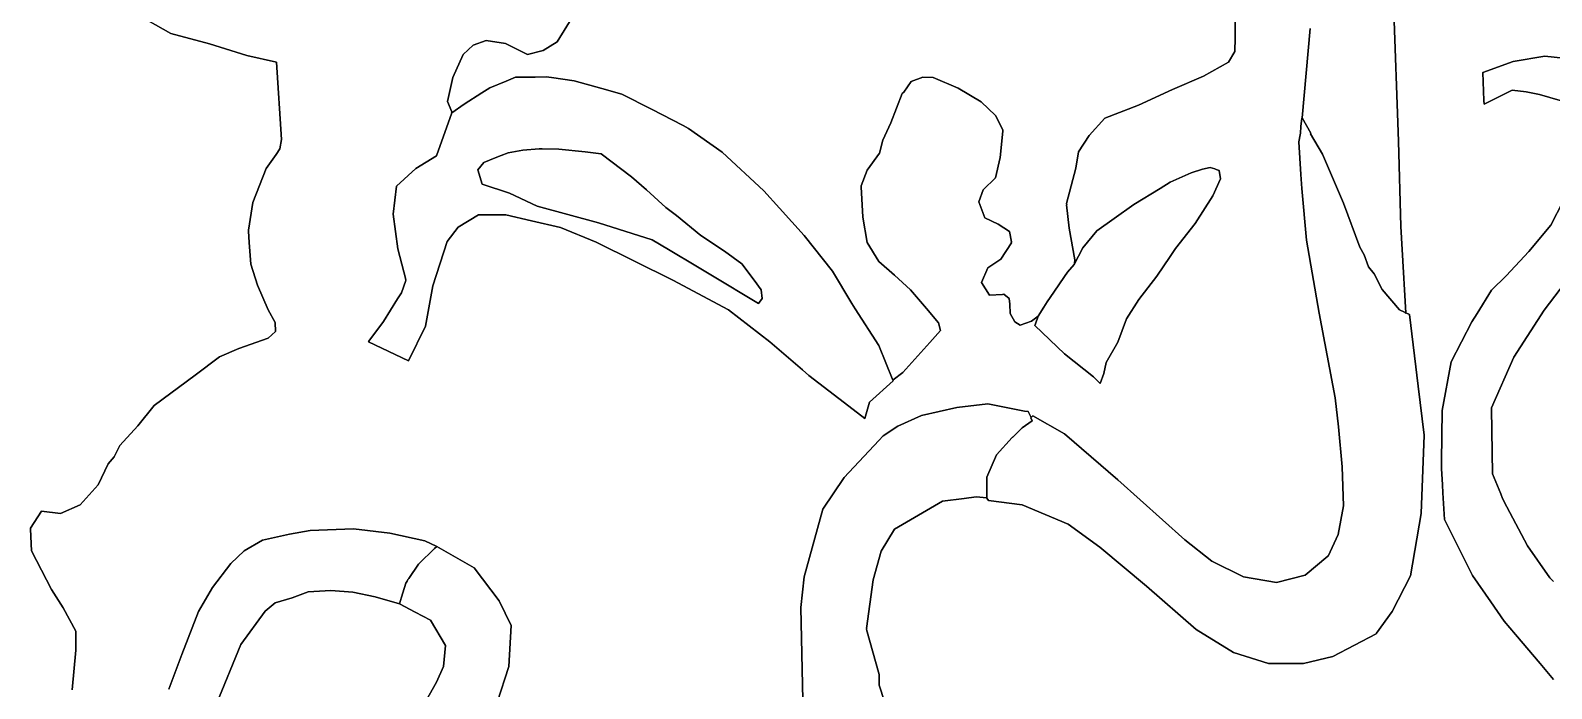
# Model space of a CAD drawing. Header units: inches. Extents: x 288635 to 1232953, y 676945 to 1655780.
# Drawn here: x 486458 to 506323, y 1378507 to 1387098 of the extents above; entities that cross this region are included whole.
import ezdxf

# ---------------------------------------------------------------- set-up
doc = ezdxf.new("R2010")
doc.units = ezdxf.units.IN
doc.header["$MEASUREMENT"] = 0
doc.layers.add('Images', color=7, linetype='Continuous')
picture_1 = doc.add_image_def('image5.jpg', size_in_pixel=(2644, 3704))

msp = doc.modelspace()

# ---------------------------------------------------------------- linework, layer by layer
at = {"color": 1}
for points in [[(497687.125, 1378113.1729), (497541.2743, 1378550.7249), (497541.2743, 1378564.2058), (497541.2743, 1378689.8558), (497377.2321, 1379277.232), (497378.4742, 1379286.2654), (497377.2321, 1379290.7129), (497464.5448, 1379925.7142), (497567.7325, 1380298.7774), (497739.7122, 1380588.2723), (498367.1009, 1380951.4974), (498651.2053, 1380988.5059), (498809.9537, 1381009.1851), (498946.6089, 1380998.0155), (498946.5891, 1380992.2929), (498969.9114, 1380963.0733), (499408.0622, 1380905.9232), (500011.3134, 1380651.9227), (500424.0643, 1380353.4721), (501033.6655, 1379845.4711), (501683.0715, 1379278.1147), (502170.3178, 1378975.5193), (502627.5187, 1378835.819), (503084.7196, 1378835.819), (503465.7203, 1378924.7192), (504030.8715, 1379223.1698), (504033.7152, 1379227.1687), (504036.1632, 1379228.4615), (504239.3636, 1379514.2121), (504480.6641, 1379977.763), (504620.3643, 1380790.5646), (504658.4644, 1381812.9167), (504582.2643, 1382454.268), (504467.964, 1383387.7198), (504417.2122, 1383411.8874), (504371.7697, 1384237.4251), (504355.1287, 1384539.7376), (504323.3787, 1385650.9898), (504259.8785, 1387460.7434)], [(504259.8785, 1387460.7434), (504323.3787, 1385650.9898), (504355.1287, 1384539.7376), (504371.7697, 1384237.4251), (504417.2122, 1383411.8874), (504417.6538, 1383403.8655), (504413.8264, 1383405.6881), (504403.8713, 1383418.2402), (504334.6138, 1383451.22), (504112.3633, 1383717.9205), (504004.7023, 1383921.5401), (503931.7945, 1384013.4674), (503873.1011, 1384170.438), (503820.2627, 1384270.3716), (503604.3623, 1384841.8727), (503331.3118, 1385483.224), (503175.4038, 1385748.2677), (503178.4851, 1385758.1825), (503065.007, 1385958.9514), (503169.793, 1387122.0761)], [(487890.1037, 1387282.8596), (488291.4245, 1387059.3391), (488794.3455, 1386922.1788), (489282.0265, 1386769.7785), (489671.0363, 1386684.9457), (489737.3031, 1385676.2183), (489713.8656, 1385551.2187), (489665.3007, 1385480.5789), (489537.1819, 1385294.2243), (489360.4983, 1384852.515), (489304.2807, 1384491.1166), (489304.9814, 1384482.1404), (489304.2807, 1384477.6357), (489315.9487, 1384328.1699), (489337.9066, 1384046.8931), (489424.2668, 1383772.5725), (489561.427, 1383452.5319), (489652.8672, 1383284.8916), (489657.446, 1383165.8437), (489561.427, 1383079.932), (489181.0223, 1382944.6432), (488926.8201, 1382836.7147), (488607.36, 1382598.6265), (488075.5259, 1382202.2596), (487858.6869, 1381937.2341), (487625.7856, 1381680.2396), (487552.58, 1381531.5556), (487471.9216, 1381438.4569), (487341.4626, 1381164.7682), (487107.7821, 1380905.6877), (486848.7016, 1380793.9274), (486604.1374, 1380823.0195), (486457.5408, 1380600.8871), (486458.2088, 1380588.4184), (486457.5408, 1380587.4062), (486472.7809, 1380302.9256), (486731.8614, 1379800.0046), (486884.2617, 1379561.2441), (487051.902, 1379256.4435), (487051.902, 1379005.7639), (487003.5832, 1378491.5134)], [(487003.5832, 1378491.5134), (487051.902, 1379005.7639), (487051.902, 1379256.4435), (486884.2617, 1379561.2441), (486731.8614, 1379800.0046), (486472.7809, 1380302.9256), (486457.5408, 1380587.4062), (486458.2088, 1380588.4184), (486457.5408, 1380600.8871), (486604.1374, 1380823.0195), (486848.7016, 1380793.9274), (487107.7821, 1380905.6877), (487341.4626, 1381164.7682), (487471.9216, 1381438.4569), (487552.58, 1381531.5556), (487625.7856, 1381680.2396), (487858.6869, 1381937.2341), (488075.5259, 1382202.2596), (488607.36, 1382598.6265), (488926.8201, 1382836.7147), (489181.0223, 1382944.6432), (489561.427, 1383079.932), (489657.446, 1383165.8437), (489652.8672, 1383284.8916), (489561.427, 1383452.5319), (489424.2668, 1383772.5725), (489337.9066, 1384046.8931), (489315.9487, 1384328.1699), (489304.2807, 1384477.6357), (489304.9814, 1384482.1404), (489304.2807, 1384491.1166), (489360.4983, 1384852.515), (489537.1819, 1385294.2243), (489665.3007, 1385480.5789), (489713.8656, 1385551.2187), (489737.3031, 1385676.2183), (489671.0363, 1386684.9457), (489282.0265, 1386769.7785), (488794.3455, 1386922.1788), (488291.4245, 1387059.3391), (487890.1037, 1387282.8596)], [(493589.6109, 1387359.901), (493335.6104, 1386947.1502), (493155.6934, 1386836.025), (492949.3179, 1386783.1082), (492663.5674, 1386925.9835), (492409.5669, 1386968.3169), (492240.2332, 1386904.8168), (492107.9413, 1386783.1082), (491975.8637, 1386481.8288), (491903.5681, 1386172.5481), (491959.7743, 1386034.5876), (491957.2062, 1386027.4103), (491959.7743, 1386021.1067), (491758.6906, 1385459.1306), (491491.99, 1385294.0303), (491237.9895, 1385065.4298), (491194.402, 1384698.0493), (491257.0396, 1384247.059), (491358.6398, 1383847.0082), (491356.6323, 1383841.4318), (491358.6398, 1383833.5273), (491301.4896, 1383674.777), (491250.8167, 1383593.9742), (491066.5392, 1383300.1263), (490877.0767, 1383043.4352), (490871.3164, 1383032.6609), (491396.7398, 1382785.7752), (491618.9903, 1383236.6261), (491712.3289, 1383764.5009), (491898.3908, 1384341.5283), (492044.4411, 1384532.0287), (492311.1417, 1384690.779), (492666.7424, 1384690.779), (493003.2931, 1384614.5789), (493377.9438, 1384525.6787), (493847.8447, 1384335.1783), (494844.7967, 1383839.8773), (495575.0482, 1383452.5266), (496114.7993, 1383033.4257), (496538.494, 1382667.9891), (496622.8003, 1382595.2749), (497143.5013, 1382195.2241), (497353.0518, 1382030.1237), (497416.5519, 1382246.0242), (497722.4108, 1382523.308), (497718.4368, 1382533.1862), (497722.4108, 1382536.7889), (497848.9846, 1382632.7144), (498202.6098, 1383023.3107), (498343.6097, 1383178.8254), (498314.5027, 1383280.4763), (498158.1597, 1383469.1474), (497951.9166, 1383712.8292), (497740.2495, 1383901.3452), (497535.197, 1384079.9393), (497386.3686, 1384327.9866), (497326.8372, 1384662.0238), (497306.9934, 1385055.5923), (497307.5948, 1385057.1459), (497306.9934, 1385069.0732), (497386.3686, 1385274.1257), (497543.9402, 1385498.0468), (497591.1806, 1385667.4605), (497692.7092, 1385893.9476), (497842.9203, 1386276.3031), (497865.6735, 1386292.2682), (497959.4572, 1386432.0769), (498110.27, 1386487.6395), (498244.921, 1386484.2347), (498574.6147, 1386344.7643), (498872.2715, 1386166.1701), (499062.7719, 1385987.576), (499157.0378, 1385798.6495), (499155.9135, 1385787.422), (499157.0378, 1385785.1686), (499122.3033, 1385438.3128), (499062.7719, 1385172.406), (498900.2077, 1385019.2664), (498842.9709, 1384861.6504), (498919.8966, 1384650.1046), (499094.522, 1384570.7295), (499242.1698, 1384474.7711), (499269.1473, 1384340.5415), (499267.0792, 1384337.3507), (499269.1473, 1384327.0606), (499130.2408, 1384112.7477), (498960.8059, 1383999.3022), (498875.8231, 1383807.2424), (498983.3968, 1383642.0401), (499150.0846, 1383649.9776), (499167.4281, 1383656.8436), (499238.8657, 1383598.1059), (499249.2413, 1383523.9531), (499250.8288, 1383401.7154), (499314.3289, 1383293.7652), (499384.1791, 1383252.4901), (499530.2294, 1383301.7027), (499617.2537, 1383368.9231), (499581.5246, 1383267.6906), (499573.1956, 1383244.0917), (499961.6177, 1382876.6298), (500339.5677, 1382575.4232), (500389.5597, 1382528.3718), (500429.5262, 1382490.7563), (500474.5054, 1382617.7566), (500507.6296, 1382761.1353), (500657.0683, 1383027.8616), (500770.8393, 1383332.133), (500932.2355, 1383583.4877), (501167.7151, 1383890.405), (501341.4872, 1384148.9606), (501410.0035, 1384250.906), (501667.7786, 1384575.6772), (501900.6124, 1384940.8029), (501996.9838, 1385159.5918), (501979.9876, 1385271.281), (501941.8618, 1385283.412), (501923.3362, 1385289.3065), (501863.5707, 1385308.3228), (501765.6747, 1385287.1561), (501617.5077, 1385239.531), (501342.3405, 1385115.1765), (501209.8183, 1385034.4787), (500868.7354, 1384826.7801), (500611.2312, 1384643.4484), (500381.9011, 1384480.1753), (500201.984, 1384260.5707), (500089.1903, 1384044.1254), (500091.2589, 1384061.5759), (500095.7202, 1384099.2105), (500094.7611, 1384104.6003), (500021.4849, 1384516.3703), (499989.7349, 1384823.2876), (499990.7312, 1384827.1374), (499989.7349, 1384836.7685), (500109.2573, 1385298.612), (500143.1935, 1385514.1032), (500286.0688, 1385725.7703), (500487.1525, 1385953.3124), (500926.3617, 1386122.6461), (501370.8626, 1386325.0528), (501777.6603, 1386500.3396), (502101.7755, 1386685.5483), (502184.458, 1386821.1475), (502191.2106, 1387002.9531), (502191.2106, 1387231.5791)], [(502191.2106, 1387231.5791), (502191.2106, 1387002.9531), (502184.458, 1386821.1475), (502101.7755, 1386685.5483), (501777.6603, 1386500.3396), (501370.8626, 1386325.0528), (500926.3617, 1386122.6461), (500487.1525, 1385953.3124), (500286.0688, 1385725.7703), (500143.1935, 1385514.1032), (500109.2573, 1385298.612), (499989.7349, 1384836.7685), (499990.7312, 1384827.1374), (499989.7349, 1384823.2876), (500021.4849, 1384516.3703), (500094.7611, 1384104.6003), (500095.7202, 1384099.2105), (500091.2589, 1384061.5759), (500089.1903, 1384044.1254), (500000.5444, 1383942.3565), (499961.9429, 1383886.0266), (499823.1172, 1383683.443), (499736.3164, 1383556.7776), (499690.9223, 1383485.1557), (499617.2537, 1383368.9231), (499530.2294, 1383301.7027), (499384.1791, 1383252.4901), (499314.3289, 1383293.7652), (499250.8288, 1383401.7154), (499249.2413, 1383523.9531), (499238.8657, 1383598.1059), (499167.4281, 1383656.8436), (499150.0846, 1383649.9776), (498983.3968, 1383642.0401), (498875.8231, 1383807.2424), (498960.8059, 1383999.3022), (499130.2408, 1384112.7477), (499269.1473, 1384327.0606), (499267.0792, 1384337.3507), (499269.1473, 1384340.5415), (499242.1698, 1384474.7711), (499094.522, 1384570.7295), (498919.8966, 1384650.1046), (498842.9709, 1384861.6504), (498900.2077, 1385019.2664), (499062.7719, 1385172.406), (499122.3033, 1385438.3128), (499157.0378, 1385785.1686), (499155.9135, 1385787.422), (499157.0378, 1385798.6495), (499062.7719, 1385987.576), (498872.2715, 1386166.1701), (498574.6147, 1386344.7643), (498244.921, 1386484.2347), (498110.27, 1386487.6395), (497959.4572, 1386432.0769), (497865.6735, 1386292.2682), (497842.9203, 1386276.3031), (497692.7092, 1385893.9476), (497591.1806, 1385667.4605), (497543.9402, 1385498.0468), (497386.3686, 1385274.1257), (497306.9934, 1385069.0732), (497307.5948, 1385057.1459), (497306.9934, 1385055.5923), (497326.8372, 1384662.0238), (497386.3686, 1384327.9866), (497535.197, 1384079.9393), (497740.2495, 1383901.3452), (497951.9166, 1383712.8292), (498158.1597, 1383469.1474), (498314.5027, 1383280.4763), (498343.6097, 1383178.8254), (498202.6098, 1383023.3107), (497848.9846, 1382632.7144), (497722.4108, 1382536.7889), (497718.4368, 1382533.1862), (497537.2021, 1382983.684), (497228.7166, 1383462.527), (497182.6597, 1383534.0184), (496933.9509, 1383957.3526), (496563.5335, 1384423.0202), (496240.2504, 1384778.6317), (496034.3658, 1385005.1047), (495489.323, 1385507.814), (495050.1138, 1385820.023), (494981.4056, 1385855.5096), (494568.5712, 1386068.7318), (494182.2787, 1386264.5239), (493919.1918, 1386338.099), (493557.8608, 1386439.1492), (493264.1603, 1386481.7145), (493192.7351, 1386492.066), (493047.716, 1386490.1578), (492790.5676, 1386486.7743), (492671.4926, 1386437.6322), (492457.192, 1386349.1907), (492351.63, 1386282.1672), (492123.8163, 1386137.5236), (491959.7743, 1386021.1067), (491957.2062, 1386027.4103), (491959.7743, 1386034.5876), (491903.5681, 1386172.5481), (491975.8637, 1386481.8288), (492107.9413, 1386783.1082), (492240.2332, 1386904.8168), (492409.5669, 1386968.3169), (492663.5674, 1386925.9835), (492949.3179, 1386783.1082), (493155.6934, 1386836.025), (493335.6104, 1386947.1502), (493589.6109, 1387359.901)], [(503169.793, 1387122.0761), (503065.007, 1385958.9514), (503063.9092, 1385946.2397), (503059.7153, 1385953.6597), (503050.0913, 1385842.2226), (503042.5686, 1385755.1156), (503038.6664, 1385734.6292), (503021.2195, 1385643.0327), (503046.6195, 1385217.5818), (503062.7716, 1385035.8704), (503122.8197, 1384360.3301), (503287.92, 1383407.8282), (503497.4704, 1382302.926), (503541.9205, 1381921.9252), (503586.3706, 1381401.2242), (503605.4206, 1380893.2232), (503535.5705, 1380518.5724), (503402.9062, 1380234.2917), (503402.2202, 1380232.8218), (503103.7696, 1379985.1713), (502729.1189, 1379889.9211), (502297.318, 1379966.1213), (501884.5672, 1380169.3217), (501535.3165, 1380448.7223), (500659.0147, 1381229.7738), (499960.5133, 1381833.025), (499547.8498, 1382067.9258), (499547.7625, 1382067.9755), (499526.0803, 1382045.7227), (499485.9656, 1382122.607), (499440.6225, 1382126.2835), (498960.7665, 1382222.0504), (498553.9414, 1382177.3072), (498095.5773, 1382071.2376), (497786.0142, 1381932.3311), (497595.6921, 1381805.2907), (497538.3018, 1381745.9214), (497082.9258, 1381260.0223), (496806.7254, 1380850.0839), (496562.9707, 1379964.9834), (496519.9804, 1379566.9513), (496543.7929, 1378354.086)], [(506433.3033, 1386181.5305), (506163.4538, 1386263.1129), (505991.227, 1386295.9065), (505806.2792, 1386316.4563), (505536.4277, 1386181.5305), (505441.1535, 1386133.8934), (505439.3892, 1386181.5305), (505425.7712, 1386549.2158), (505822.1543, 1386691.9137), (506234.9051, 1386763.3513), (506600.0308, 1386723.6637)], [(506600.0308, 1386723.6637), (506234.9051, 1386763.3513), (505822.1543, 1386691.9137), (505425.7712, 1386549.2158), (505439.3892, 1386181.5305), (505441.1535, 1386133.8934), (505536.4277, 1386181.5305), (505806.2792, 1386316.4563), (505991.227, 1386295.9065), (506163.4538, 1386263.1129), (506433.3033, 1386181.5305)], [(506346.0303, 1378625.0034), (506171.627, 1378831.7036), (505850.4417, 1379212.3676), (505703.0915, 1379387.0049), (505527.6974, 1379639.9772), (505290.3407, 1379982.3186), (505203.6885, 1380155.6232), (504925.215, 1380712.5701), (504904.427, 1381061.8088), (504898.2973, 1381164.7869), (504885.6459, 1381377.3312), (504886.6099, 1381470.8417), (504893.4649, 1382135.7796), (505012.5277, 1382770.7808), (505282.4032, 1383294.6569), (505348.9126, 1383402.7347), (505536.4037, 1383707.4077), (505727.9204, 1383894.4706), (506024.214, 1384213.9163), (506314.2803, 1384556.7219), (506472.836, 1384867.7351)], [(506472.836, 1384867.7351), (506314.2803, 1384556.7219), (506024.214, 1384213.9163), (505727.9204, 1383894.4706), (505536.4037, 1383707.4077), (505348.9126, 1383402.7347), (505282.4032, 1383294.6569), (505012.5277, 1382770.7808), (504893.4649, 1382135.7796), (504886.6099, 1381470.8417), (504885.6459, 1381377.3312), (504898.2973, 1381164.7869), (504904.427, 1381061.8088), (504925.215, 1380712.5701), (505203.6885, 1380155.6232), (505290.3407, 1379982.3186), (505527.6974, 1379639.9772), (505703.0915, 1379387.0049), (505850.4417, 1379212.3676), (506171.627, 1378831.7036), (506346.0303, 1378625.0034)], [(506576.2183, 1383903.4515), (506226.5197, 1383445.6643), (505830.0918, 1382831.8868), (505536.4037, 1382173.073), (505536.6455, 1382160.1346), (505536.4037, 1382159.5921), (505552.2787, 1381310.2779), (505658.0662, 1381048.3279), (505682.2596, 1380988.4206), (505739.6428, 1380878.9761), (506006.5844, 1380369.8497), (506298.4052, 1379952.9627), (506346.9011, 1379903.4126)], [(506346.9011, 1379903.4126), (506298.4052, 1379952.9627), (506006.5844, 1380369.8497), (505739.6428, 1380878.9761), (505682.2596, 1380988.4206), (505658.0662, 1381048.3279), (505552.2787, 1381310.2779), (505536.4037, 1382159.5921), (505536.6455, 1382160.1346), (505536.4037, 1382173.073), (505830.0918, 1382831.8868), (506226.5197, 1383445.6643), (506576.2183, 1383903.4515)], [(496543.7929, 1378354.086), (496519.9804, 1379566.9513), (496562.9707, 1379964.9834), (496806.7254, 1380850.0839), (497082.9258, 1381260.0223), (497538.3018, 1381745.9214), (497595.6921, 1381805.2907), (497786.0142, 1381932.3311), (498095.5773, 1382071.2376), (498553.9414, 1382177.3072), (498960.7665, 1382222.0504), (499440.6225, 1382126.2835), (499485.9656, 1382122.607), (499526.0803, 1382045.7227), (499520.8359, 1382040.3403), (499541.0374, 1382001.6219), (499409.2362, 1381910.0931), (499285.4992, 1381788.8604), (499284.2052, 1381787.5926), (499283.2341, 1381786.534), (499280.2075, 1381783.5687), (499278.9135, 1381782.3009), (499074.5375, 1381559.5195), (498947.5373, 1381265.8314), (498947.5373, 1381265.8314), (498946.6089, 1380998.0155), (498809.9537, 1381009.1851), (498651.2053, 1380988.5059), (498367.1009, 1380951.4974), (497739.7122, 1380588.2723), (497567.7325, 1380298.7774), (497464.5448, 1379925.7142), (497377.2321, 1379290.7129), (497378.4742, 1379286.2654), (497377.2321, 1379277.232), (497541.2743, 1378689.8558), (497541.2743, 1378564.2058), (497541.2743, 1378550.7249), (497687.125, 1378113.1729)], [(488264.7501, 1378498.2598), (488434.2975, 1378951.7939), (488651.2563, 1379512.7116), (488836.465, 1379824.9206), (489074.5905, 1380137.1296), (489249.2158, 1380306.4632), (489487.3413, 1380444.0468), (489841.3031, 1380522.2959), (490111.7592, 1380571.0471), (490674.8763, 1380590.1074), (491151.574, 1380535.1038), (491609.3039, 1380433.4635), (491764.0073, 1380362.8164), (491735.6322, 1380335.2082), (491529.0568, 1380134.2159), (491528.7854, 1380133.8088), (491523.7651, 1380128.9242), (491400.3767, 1379943.8416), (491398.7792, 1379941.4453), (491387.0534, 1379928.36), (491383.3006, 1379918.2274), (491375.804, 1379906.9825), (491358.6648, 1379881.2737), (491358.6648, 1379881.2737), (491319.915, 1379756.0822), (491302.9661, 1379701.3242), (491276.1146, 1379614.5732), (490958.2413, 1379702.0625), (490667.199, 1379762.9168), (490378.8026, 1379786.7293), (490086.2372, 1379769.6406), (489873.6338, 1379690.2345), (489655.5342, 1379624.013), (489524.3832, 1379516.7077), (489206.8826, 1379080.1443), (488571.8813, 1377532.3287)], [(492551.4089, 1378324.4623), (492703.8092, 1378794.3632), (492735.5592, 1379327.7643), (492576.8089, 1379651.615), (492252.9583, 1380083.4158), (491764.0073, 1380362.8164), (491609.3039, 1380433.4635), (491151.574, 1380535.1038), (490674.8763, 1380590.1074), (490111.7592, 1380571.0471), (489841.3031, 1380522.2959), (489487.3413, 1380444.0468), (489249.2158, 1380306.4632), (489074.5905, 1380137.1296), (488836.465, 1379824.9206), (488651.2563, 1379512.7116), (488434.2975, 1378951.7939), (488264.7501, 1378498.2598)], [(491390.4149, 1377931.8198), (491758.7156, 1378592.2212), (491853.9658, 1378795.4216), (491879.3658, 1379068.4721), (491682.5154, 1379398.6728), (491481.3269, 1379505.5542), (491276.1146, 1379614.5732), (491302.9661, 1379701.3242), (491319.915, 1379756.0822), (491358.6648, 1379881.2737), (491375.804, 1379906.9825), (491383.3006, 1379918.2274), (491387.0534, 1379928.36), (491398.7792, 1379941.4453), (491400.3767, 1379943.8416), (491523.7651, 1380128.9242), (491528.7854, 1380133.8088), (491529.0568, 1380134.2159), (491735.6322, 1380335.2082), (491764.0073, 1380362.8164), (492252.9583, 1380083.4158), (492576.8089, 1379651.615), (492735.5592, 1379327.7643), (492703.8092, 1378794.3632), (492551.4089, 1378324.4623)], [(488571.8813, 1377532.3287), (489206.8826, 1379080.1443), (489524.3832, 1379516.7077), (489655.5342, 1379624.013), (489873.6338, 1379690.2345), (490086.2372, 1379769.6406), (490378.8026, 1379786.7293), (490667.199, 1379762.9168), (490958.2413, 1379702.0625), (491276.1146, 1379614.5732), (491481.3269, 1379505.5542), (491682.5154, 1379398.6728), (491879.3658, 1379068.4721), (491853.9658, 1378795.4216), (491758.7156, 1378592.2212), (491390.4149, 1377931.8198)]]:
    msp.add_lwpolyline(points, dxfattribs=at)
for points in [[(495050.1138, 1385820.023), (495489.323, 1385507.814), (496034.3658, 1385005.1047), (496240.2504, 1384778.6317), (496563.5335, 1384423.0202), (496933.9509, 1383957.3526), (497182.6597, 1383534.0184), (497228.7166, 1383462.527), (497537.2021, 1382983.684), (497718.4368, 1382533.1862), (497722.4108, 1382523.308), (497416.5519, 1382246.0242), (497353.0518, 1382030.1237), (497143.5013, 1382195.2241), (496622.8003, 1382595.2749), (496538.494, 1382667.9891), (496114.7993, 1383033.4257), (495575.0482, 1383452.5266), (494844.7967, 1383839.8773), (493847.8447, 1384335.1783), (493377.9438, 1384525.6787), (493003.2931, 1384614.5789), (492666.7424, 1384690.779), (492311.1417, 1384690.779), (492044.4411, 1384532.0287), (491898.3908, 1384341.5283), (491712.3289, 1383764.5009), (491618.9903, 1383236.6261), (491396.7398, 1382785.7752), (490871.3164, 1383032.6609), (490877.0767, 1383043.4352), (491066.5392, 1383300.1263), (491250.8167, 1383593.9742), (491301.4896, 1383674.777), (491358.6398, 1383833.5273), (491356.6323, 1383841.4318), (491358.6398, 1383847.0082), (491257.0396, 1384247.059), (491194.402, 1384698.0493), (491237.9895, 1385065.4298), (491491.99, 1385294.0303), (491758.6906, 1385459.1306), (491959.7743, 1386021.1067), (492123.8163, 1386137.5236), (492351.63, 1386282.1672), (492457.192, 1386349.1907), (492671.4926, 1386437.6322), (492790.5676, 1386486.7743), (493047.716, 1386490.1578), (493192.7351, 1386492.066), (493264.1603, 1386481.7145), (493557.8608, 1386439.1492), (493919.1918, 1386338.099), (494182.2787, 1386264.5239), (494568.5712, 1386068.7318), (494981.4056, 1385855.5096), (495050.1138, 1385820.023)], [(503065.007, 1385958.9514), (503178.4851, 1385758.1825), (503175.4038, 1385748.2677), (503331.3118, 1385483.224), (503604.3623, 1384841.8727), (503820.2627, 1384270.3716), (503873.1011, 1384170.438), (503931.7945, 1384013.4674), (504004.7023, 1383921.5401), (504112.3633, 1383717.9205), (504334.6138, 1383451.22), (504403.8713, 1383418.2402), (504413.8264, 1383405.6881), (504417.6538, 1383403.8655), (504417.2122, 1383411.8874), (504467.964, 1383387.7198), (504582.2643, 1382454.268), (504658.4644, 1381812.9167), (504620.3643, 1380790.5646), (504480.6641, 1379977.763), (504239.3636, 1379514.2121), (504036.1632, 1379228.4615), (504033.7152, 1379227.1687), (504030.8715, 1379223.1698), (503465.7203, 1378924.7192), (503084.7196, 1378835.819), (502627.5187, 1378835.819), (502170.3178, 1378975.5193), (501683.0715, 1379278.1147), (501033.6655, 1379845.4711), (500424.0643, 1380353.4721), (500011.3134, 1380651.9227), (499408.0622, 1380905.9232), (498969.9114, 1380963.0733), (498946.5891, 1380992.2929), (498946.6089, 1380998.0155), (498947.5373, 1381265.8314), (499074.5375, 1381559.5195), (499278.9135, 1381782.3009), (499280.2075, 1381783.5687), (499283.2341, 1381786.534), (499284.2052, 1381787.5926), (499285.4992, 1381788.8604), (499409.2362, 1381910.0931), (499541.0374, 1382001.6219), (499520.8359, 1382040.3403), (499526.0803, 1382045.7227), (499547.7625, 1382067.9755), (499547.8498, 1382067.9258), (499960.5133, 1381833.025), (500659.0147, 1381229.7738), (501535.3165, 1380448.7223), (501884.5672, 1380169.3217), (502297.318, 1379966.1213), (502729.1189, 1379889.9211), (503103.7696, 1379985.1713), (503402.2202, 1380232.8218), (503402.9062, 1380234.2917), (503535.5705, 1380518.5724), (503605.4206, 1380893.2232), (503586.3706, 1381401.2242), (503541.9205, 1381921.9252), (503497.4704, 1382302.926), (503287.92, 1383407.8282), (503122.8197, 1384360.3301), (503062.7716, 1385035.8704), (503046.6195, 1385217.5818), (503021.2195, 1385643.0327), (503038.6664, 1385734.6292), (503042.5686, 1385755.1156), (503050.0913, 1385842.2226), (503059.7153, 1385953.6597), (503063.9092, 1385946.2397), (503065.007, 1385958.9514)], [(493075.9654, 1384804.0209), (493876.8694, 1384584.3382), (494577.4002, 1384365.4223), (494790.7289, 1384237.4251), (495167.3538, 1384011.4501), (495342.7364, 1383906.2206), (495966.4655, 1383531.9832), (496015.445, 1383597.2893), (495999.0879, 1383710.7604), (495910.7051, 1383838.6607), (495747.7333, 1384052.0736), (495520.1911, 1384216.1156), (495212.4114, 1384421.4437), (494894.9008, 1384682.923), (494756.659, 1384786.6044), (494501.5433, 1385017.8047), (494305.7512, 1385187.1384), (493911.5213, 1385486.1181), (493770.0795, 1385504.0221), (493702.5, 1385512.5765), (493358.541, 1385546.9724), (493140.3473, 1385551.4713), (493101.8946, 1385552.2641), (492887.5817, 1385533.7432), (492697.0813, 1385501.9932), (492606.0778, 1385466.4449), (492527.7477, 1385435.8472), (492379.5807, 1385372.3471), (492300.2055, 1385277.0969), (492358.414, 1385089.7715), (492712.9596, 1384974.0363), (493075.9654, 1384804.0209)], [(496015.445, 1383597.2893), (495966.4655, 1383531.9832), (495342.7364, 1383906.2206), (495167.3538, 1384011.4501), (494790.7289, 1384237.4251), (494577.4002, 1384365.4223), (493876.8694, 1384584.3382), (493075.9654, 1384804.0209), (492712.9596, 1384974.0363), (492358.414, 1385089.7715), (492300.2055, 1385277.0969), (492379.5807, 1385372.3471), (492527.7477, 1385435.8472), (492606.0778, 1385466.4449), (492697.0813, 1385501.9932), (492887.5817, 1385533.7432), (493101.8946, 1385552.2641), (493140.3473, 1385551.4713), (493358.541, 1385546.9724), (493702.5, 1385512.5765), (493770.0795, 1385504.0221), (493911.5213, 1385486.1181), (494305.7512, 1385187.1384), (494501.5433, 1385017.8047), (494756.659, 1384786.6044), (494894.9008, 1384682.923), (495212.4114, 1384421.4437), (495520.1911, 1384216.1156), (495747.7333, 1384052.0736), (495910.7051, 1383838.6607), (495999.0879, 1383710.7604), (496015.445, 1383597.2893)], [(500474.5054, 1382617.7566), (500429.5262, 1382490.7563), (500389.5597, 1382528.3718), (500339.5677, 1382575.4232), (499961.6177, 1382876.6298), (499573.1956, 1383244.0917), (499581.5246, 1383267.6906), (499617.2537, 1383368.9231), (499690.9223, 1383485.1557), (499736.3164, 1383556.7776), (499823.1172, 1383683.443), (499961.9429, 1383886.0266), (500000.5444, 1383942.3565), (500089.1903, 1384044.1254), (500201.984, 1384260.5707), (500381.9011, 1384480.1753), (500611.2312, 1384643.4484), (500868.7354, 1384826.7801), (501209.8183, 1385034.4787), (501342.3405, 1385115.1765), (501617.5077, 1385239.531), (501765.6747, 1385287.1561), (501863.5707, 1385308.3228), (501923.3362, 1385289.3065), (501941.8618, 1385283.412), (501979.9876, 1385271.281), (501996.9838, 1385159.5918), (501900.6124, 1384940.8029), (501667.7786, 1384575.6772), (501410.0035, 1384250.906), (501341.4872, 1384148.9606), (501167.7151, 1383890.405), (500932.2355, 1383583.4877), (500770.8393, 1383332.133), (500657.0683, 1383027.8616), (500507.6296, 1382761.1353), (500474.5054, 1382617.7566)]]:
    msp.add_lwpolyline(points, close=True, dxfattribs=at)

# ---------------------------------------------------------------- pictures from other files: only their frames are drawn
at = {"layer": 'Images'}
image = msp.add_image(picture_1, insert=(488564.8439, 1327527.3731), size_in_units=(43695.7232, 61213.6758), rotation=-22.17094651, dxfattribs=at)
image.dxf.flags = 7

doc.saveas('drawing.dxf')
